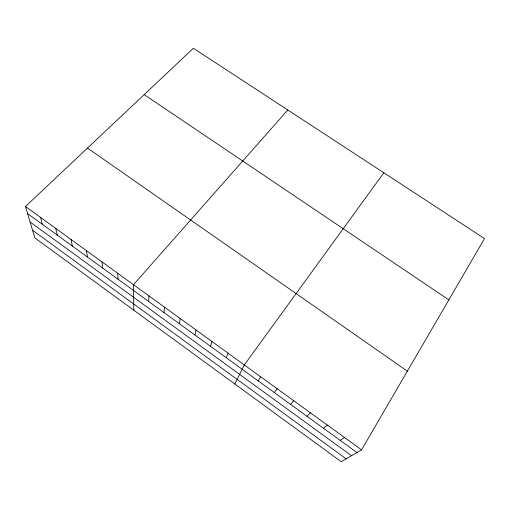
<?xml version="1.0" encoding="UTF-8"?>
<svg xmlns="http://www.w3.org/2000/svg" width="510" height="510" viewBox="0 0 510 510"><rect width="100%" height="100%" fill="white"/><g stroke="black" fill="none" stroke-linecap="round" stroke-linejoin="round"><path stroke-width="0.76" d="M148.71 301.474L148.939 295.889M163.984 312.553L164.52 307.167M179.373 323.716L180.228 318.54M194.89 334.974L196.057 329.995M210.522 346.315L212.007 341.553M226.281 357.746L228.091 353.194M234.855 384.017L244.309 364.937L383.832 172.775M361.577 449.839L484.5 238.584L193.366 48.259L25.5 206.512L34.865 237.928L341.254 461.741L361.577 449.839L25.5 206.512M258.168 380.881L260.655 376.769M274.303 392.585L277.128 388.703M290.572 404.385L293.741 400.726M287.793 109.994L133.486 284.695L133.798 310.201M306.963 416.281L310.494 412.858M323.493 428.272L327.382 425.085M340.157 440.359L344.409 437.414M144.183 94.624L448.838 299.874M87.484 148.078L407.362 371.152M27.616 213.62L356.955 452.548M30.122 222.016L351.511 455.736M32.583 230.271L346.182 458.853M40.558 217.419L42.4 224.343M55.743 228.41L57.298 235.148M71.043 239.483L72.312 246.043M86.464 250.652L87.439 257.021M102.013 261.91L102.695 268.088M117.682 273.258L118.065 279.238"/></g></svg>
